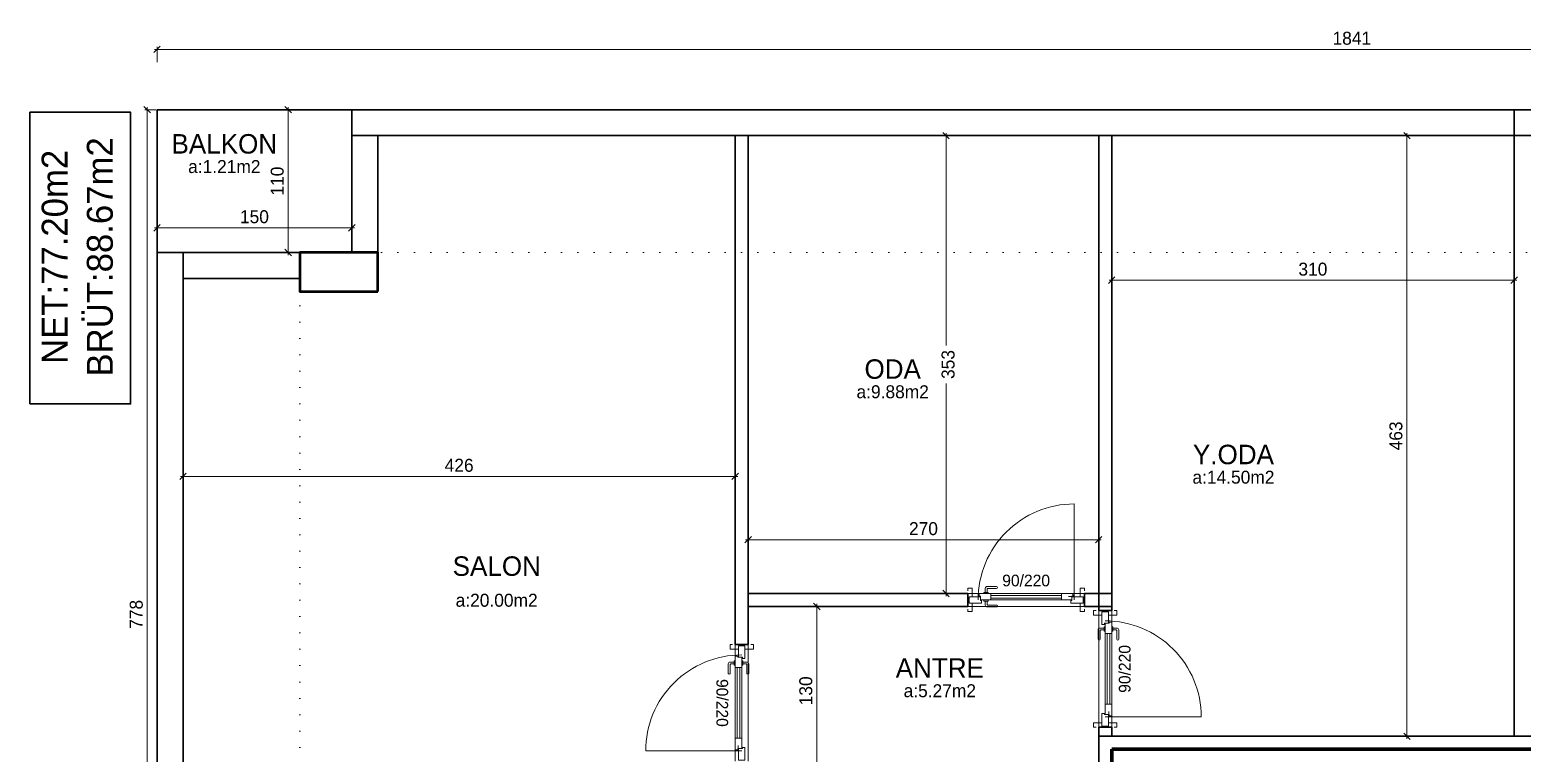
# Model space of a CAD drawing. Header units: centimetres. Extents: x 562865 to 1310255, y -148070 to 32737.
# Drawn here: x 586660 to 587810, y -12259 to -11702 of the extents above; entities that cross this region are included whole.
import ezdxf
from ezdxf.enums import TextEntityAlignment as Align

# ---------------------------------------------------------------- set-up
doc = ezdxf.new("R2010")
doc.units = ezdxf.units.CM
doc.header["$LTSCALE"] = 2.5
doc.linetypes.add('DOT', pattern=[0.25, 0, -0.25])
doc.layers.get('0').update_dxf_attribs({"color": 86})
for name, color, linetype, lineweight in [('ADAKENARI', 18, 'Continuous', 5), ('DUVAR', 4, 'Continuous', 30), ('duvar-kesim', 7, 'Continuous', 0), ('GÖRÜNÜŞLER', 96, 'Continuous', 25), ('iç ölçü', 106, 'Continuous', 18), ('kapi', 9, 'Continuous', 0), ('kolon', 1, 'Continuous', 53)]:
    doc.layers.add(name, color=color, linetype=linetype, lineweight=lineweight)
for name, color, linetype in [('alan', 7, 'Continuous'), ('kapi-yazi', 7, 'Continuous'), ('mahal', 7, 'Continuous')]:
    doc.layers.add(name, color=color, linetype=linetype)
doc.styles.add('PINAR', font='comic.ttf')
doc.dimstyles.new('TEMİZ ÖLÇÜ', dxfattribs={"dimtxt": 10, "dimasz": 5, "dimexe": 1.8, "dimexo": 0.625, "dimgap": 3, "dimtad": 1, "dimdec": 0, "dimrnd": 0.5, "dimzin": 1, "dimdsep": 46, "dimtxsty": 'PINAR', "dimblk": 'OBLIQUE', "dimcen": 0.9, "dimdle": 2, "dimclrd": 256, "dimclre": 256, "dimclrt": 7, "dimadec": 0, "dimazin": 0, "dimtfac": 1, "dimtdec": 0, "dimtofl": 0, "dimtmove": 2, "dimatfit": 2, "dimfxl": 10, "dimfxlon": 1, "dimlwd": -1, "dimlwe": -1, "dimarcsym": 0})

# ---------------------------------------------------------------- blocks, each defined once
blk = doc.blocks.new('_Oblique')
at = {"color": 0, "linetype": 'ByBlock', "lineweight": -2}
blk.add_line((-0.5, -0.5), (0.5, 0.5), dxfattribs=at)
blk = doc.blocks.new('*D853')
at = {"layer": 'Defpoints', "color": 0}
for p in [(586778.4, -12019.8), (587203.8, -12029.8), (587203.8, -12046.1)]:
    blk.add_point(p, dxfattribs=at)
at = {"layer": 'iç ölçü'}
for p, q in [((586778.4, -12036.1), (586778.4, -12047.9)), ((587203.8, -12036.1), (587203.8, -12047.9)), ((586776.4, -12046.1), (587205.8, -12046.1))]:
    blk.add_line(p, q, dxfattribs=at)
at = {"layer": 'iç ölçü', "linetype": 'ByBlock', "xscale": 5, "yscale": 5, "zscale": 5, "rotation": 180}
blk.add_blockref('_Oblique', (586778.4, -12046.1), dxfattribs=at)
at = {"layer": 'iç ölçü', "linetype": 'ByBlock', "xscale": 5, "yscale": 5, "zscale": 5}
blk.add_blockref('_Oblique', (587203.8, -12046.1), dxfattribs=at)
at = {"layer": 'iç ölçü', "color": 7, "insert": (586991.1, -12037.6), "char_height": 10, "attachment_point": 5, "style": 'PINAR'}
blk.add_mtext('426', dxfattribs=at)
blk = doc.blocks.new('WRSETHSRTH')
at = {"layer": 'ADAKENARI', "color": 2, "linetype": 'DOT', "ltscale": 20}
blk.add_lwpolyline([(588489.1, -15266.7), (588489.1, -15824.5), (586868.4, -15824.5), (586868.4, -15266.7)], close=True, dxfattribs=at)
blk = doc.blocks.new('*D854')
at = {"layer": 'Defpoints', "color": 0}
for p in [(587213.8, -12082.8), (587483.8, -12086.5), (587483.8, -12094.9)]:
    blk.add_point(p, dxfattribs=at)
at = {"layer": 'iç ölçü'}
for p, q in [((587213.8, -12084.9), (587213.8, -12096.7)), ((587483.8, -12087.1), (587483.8, -12096.7)), ((587211.8, -12094.9), (587485.8, -12094.9))]:
    blk.add_line(p, q, dxfattribs=at)
at = {"layer": 'iç ölçü', "linetype": 'ByBlock', "xscale": 5, "yscale": 5, "zscale": 5, "rotation": 180}
blk.add_blockref('_Oblique', (587213.8, -12094.9), dxfattribs=at)
at = {"layer": 'iç ölçü', "linetype": 'ByBlock', "xscale": 5, "yscale": 5, "zscale": 5}
blk.add_blockref('_Oblique', (587483.8, -12094.9), dxfattribs=at)
at = {"layer": 'iç ölçü', "color": 7, "insert": (587348.8, -12086.4), "char_height": 10, "attachment_point": 5, "style": 'PINAR'}
blk.add_mtext('270', dxfattribs=at)
blk = doc.blocks.new('*D855')
at = {"layer": 'Defpoints', "color": 0}
for p in [(587366.2, -11783.6), (587374, -11783.6), (587374, -12136.3)]:
    blk.add_point(p, dxfattribs=at)
at = {"layer": 'iç ölçü'}
for p, q in [((587373.4, -11783.6), (587364.4, -11783.6)), ((587366.2, -11781.6), (587366.2, -11945.3)), ((587366.2, -12138.3), (587366.2, -11974.5)), ((587373.4, -12136.3), (587364.4, -12136.3))]:
    blk.add_line(p, q, dxfattribs=at)
at = {"layer": 'iç ölçü', "linetype": 'ByBlock', "xscale": 5, "yscale": 5, "zscale": 5}
for p, rotation in [((587366.2, -11783.6), 90), ((587366.2, -12136.3), 270)]:
    blk.add_blockref('_Oblique', p, dxfattribs=dict(at, rotation=rotation))
at = {"layer": 'iç ölçü', "color": 7, "insert": (587367.8, -11959.9), "char_height": 10, "attachment_point": 5, "rotation": 90, "style": 'PINAR'}
blk.add_mtext('353', dxfattribs=at)
blk = doc.blocks.new('*D858')
at = {"layer": 'Defpoints', "color": 0}
for p in [(587803.8, -11894.9), (587493.8, -11939.8), (587803.8, -11939.8)]:
    blk.add_point(p, dxfattribs=at)
at = {"layer": 'iç ölçü'}
for p, q in [((587491.8, -11894.9), (587805.8, -11894.9)), ((587493.8, -11904.9), (587493.8, -11893.1)), ((587803.8, -11904.9), (587803.8, -11893.1))]:
    blk.add_line(p, q, dxfattribs=at)
at = {"layer": 'iç ölçü', "linetype": 'ByBlock', "xscale": 5, "yscale": 5, "zscale": 5, "rotation": 180}
blk.add_blockref('_Oblique', (587493.8, -11894.9), dxfattribs=at)
at = {"layer": 'iç ölçü', "linetype": 'ByBlock', "xscale": 5, "yscale": 5, "zscale": 5}
blk.add_blockref('_Oblique', (587803.8, -11894.9), dxfattribs=at)
at = {"layer": 'iç ölçü', "color": 7, "insert": (587648.8, -11886.5), "char_height": 10, "attachment_point": 5, "style": 'PINAR'}
blk.add_mtext('310', dxfattribs=at)
blk = doc.blocks.new('*D832')
at = {"layer": 'Defpoints', "color": 0}
for p in [(587738.2, -11783.6), (587721.3, -12246.3), (587752.2, -12246.3)]:
    blk.add_point(p, dxfattribs=at)
at = {"layer": 'iç ölçü'}
for p, q in [((587731.3, -11783.6), (587719.5, -11783.6)), ((587721.3, -11781.6), (587721.3, -12248.3)), ((587731.3, -12246.3), (587719.5, -12246.3))]:
    blk.add_line(p, q, dxfattribs=at)
at = {"layer": 'iç ölçü', "linetype": 'ByBlock', "xscale": 5, "yscale": 5, "zscale": 5}
for p, rotation in [((587721.3, -11783.6), 90), ((587721.3, -12246.3), 270)]:
    blk.add_blockref('_Oblique', p, dxfattribs=dict(at, rotation=rotation))
at = {"layer": 'iç ölçü', "color": 7, "insert": (587712.8, -12014.9), "char_height": 10, "attachment_point": 5, "rotation": 90, "style": 'PINAR'}
blk.add_mtext('463', dxfattribs=at)
blk = doc.blocks.new('*D833')
at = {"layer": 'Defpoints', "color": 0}
for p in [(587266.6, -12146.3), (587291, -12146.3), (587298.1, -12276.3)]:
    blk.add_point(p, dxfattribs=at)
at = {"layer": 'iç ölçü'}
for p, q in [((587276.6, -12146.3), (587264.8, -12146.3)), ((587266.6, -12278.3), (587266.6, -12144.3)), ((587276.6, -12276.3), (587264.8, -12276.3))]:
    blk.add_line(p, q, dxfattribs=at)
at = {"layer": 'iç ölçü', "linetype": 'ByBlock', "xscale": 5, "yscale": 5, "zscale": 5}
for p, rotation in [((587266.6, -12146.3), 90), ((587266.6, -12276.3), 270)]:
    blk.add_blockref('_Oblique', p, dxfattribs=dict(at, rotation=rotation))
at = {"layer": 'iç ölçü', "color": 7, "insert": (587258.2, -12211.3), "char_height": 10, "attachment_point": 5, "rotation": 90, "style": 'PINAR'}
blk.add_mtext('130', dxfattribs=at)
blk = doc.blocks.new('fm-door1')
at = {"linetype": 'Continuous'}
for p, q in [((0, 25), (0, -25)), ((100, 25), (0, 25)), ((80, 32), (80, 0)), ((84, 28), (128, 28)), ((90, 50), (910, 50)), ((90, 50), (90, 30)), ((100, 30), (90, 30)), ((100, 30), (100, -5)), ((100, 30), (100, -5)), ((100, 0), (900, 0)), ((190, 50), (190, 0)), ((810, 50), (810, 0)), ((910, 30), (900, 30)), ((900, 30), (900, -5)), ((900, 25), (1000, 25)), ((910, 50), (910, 30)), ((1000, 25), (1000, -25)), ((110, -25), (0, -25)), ((100, -5), (110, -5)), ((110, -5), (100, -5)), ((110, -5), (110, -25)), ((110, -25), (110, -5)), ((890, -25), (890, -5)), ((890, -5), (900, -5)), ((890, -25), (1000, -25))]:
    blk.add_line(p, q, dxfattribs=at)
at = {"color": 8, "linetype": 'Continuous'}
for p, q in [((190, 35), (810, 35)), ((190, 15), (810, 15))]:
    blk.add_line(p, q, dxfattribs=at)
at = {"linetype": 'Continuous'}
for points in [[(858, 58), (858, 89, 0.414214), (842, 104), (759, 104, 1), (759, 89), (835, 89, -0.414214), (842, 81), (842, 58)], [(858, -8), (858, -39, -0.414214), (842, -54), (759, -54, -1), (759, -39), (835, -39, 0.414214), (842, -31), (842, -8)]]:
    blk.add_lwpolyline(points, format="xyb", dxfattribs=at)
for points in [[(869, 50), (869, 58), (831, 58), (831, 50)], [(869, 0), (869, -8), (831, -8), (831, 0)]]:
    blk.add_lwpolyline(points, dxfattribs=at)
blk.add_circle((84, 32), 4.26, dxfattribs=at)
blk = doc.blocks.new('*D919')
at = {"layer": 'Defpoints', "color": 0}
for p in [(586799.2, -11763.6), (586813.4, -11873.6), (586859.4, -11873.6)]:
    blk.add_point(p, dxfattribs=at)
at = {"layer": 'iç ölçü'}
for p, q in [((586849.4, -11763.6), (586861.2, -11763.6)), ((586859.4, -11761.6), (586859.4, -11875.6)), ((586849.4, -11873.6), (586861.2, -11873.6))]:
    blk.add_line(p, q, dxfattribs=at)
at = {"layer": 'iç ölçü', "linetype": 'ByBlock', "xscale": 5, "yscale": 5, "zscale": 5}
for p, rotation in [((586859.4, -11763.6), 90), ((586859.4, -11873.6), 270)]:
    blk.add_blockref('_Oblique', p, dxfattribs=dict(at, rotation=rotation))
at = {"layer": 'iç ölçü', "color": 7, "insert": (586851, -11818.6), "char_height": 10, "attachment_point": 5, "rotation": 90, "style": 'PINAR'}
blk.add_mtext('110', dxfattribs=at)
blk = doc.blocks.new('*D920')
at = {"layer": 'Defpoints', "color": 0}
for p in [(586758.4, -11842.8), (586908.4, -11842.8), (586758.4, -11854.6)]:
    blk.add_point(p, dxfattribs=at)
at = {"layer": 'iç ölçü'}
for p, q in [((586758.4, -11844.6), (586758.4, -11856.4)), ((586908.4, -11844.6), (586908.4, -11856.4)), ((586910.4, -11854.6), (586756.4, -11854.6))]:
    blk.add_line(p, q, dxfattribs=at)
at = {"layer": 'iç ölçü', "linetype": 'ByBlock', "xscale": 5, "yscale": 5, "zscale": 5, "rotation": 180}
blk.add_blockref('_Oblique', (586758.4, -11854.6), dxfattribs=at)
at = {"layer": 'iç ölçü', "linetype": 'ByBlock', "xscale": 5, "yscale": 5, "zscale": 5}
blk.add_blockref('_Oblique', (586908.4, -11854.6), dxfattribs=at)
at = {"layer": 'iç ölçü', "color": 7, "insert": (586833.4, -11846.1), "char_height": 10, "attachment_point": 5, "style": 'PINAR'}
blk.add_mtext('150', dxfattribs=at)
blk = doc.blocks.new('*D931')
at = {"layer": 'Defpoints', "color": 0}
for p in [(588599.1, -11717.1), (586758.4, -11763.6), (588599.1, -11763.6)]:
    blk.add_point(p, dxfattribs=at)
at = {"layer": 'iç ölçü'}
for p, q in [((586756.4, -11717.1), (588601.1, -11717.1)), ((586758.4, -11727.1), (586758.4, -11715.3)), ((588599.1, -11727.1), (588599.1, -11715.3))]:
    blk.add_line(p, q, dxfattribs=at)
at = {"layer": 'iç ölçü', "linetype": 'ByBlock', "xscale": 5, "yscale": 5, "zscale": 5, "rotation": 180}
blk.add_blockref('_Oblique', (586758.4, -11717.1), dxfattribs=at)
at = {"layer": 'iç ölçü', "linetype": 'ByBlock', "xscale": 5, "yscale": 5, "zscale": 5}
blk.add_blockref('_Oblique', (588599.1, -11717.1), dxfattribs=at)
at = {"layer": 'iç ölçü', "color": 7, "lineweight": 120, "insert": (587678.8, -11708.6), "char_height": 10, "attachment_point": 5, "style": 'PINAR'}
blk.add_mtext('1841', dxfattribs=at)
blk = doc.blocks.new('*D933')
at = {"layer": 'Defpoints', "color": 0}
for p in [(586750.8, -11763.6), (586758.4, -11763.6), (586758.4, -12541.3)]:
    blk.add_point(p, dxfattribs=at)
at = {"layer": 'iç ölçü'}
for p, q in [((586757.8, -11763.6), (586749, -11763.6)), ((586750.8, -12543.3), (586750.8, -11761.6)), ((586757.8, -12541.3), (586749, -12541.3))]:
    blk.add_line(p, q, dxfattribs=at)
at = {"layer": 'iç ölçü', "linetype": 'ByBlock', "xscale": 5, "yscale": 5, "zscale": 5}
for p, rotation in [((586750.8, -11763.6), 90), ((586750.8, -12541.3), 270)]:
    blk.add_blockref('_Oblique', p, dxfattribs=dict(at, rotation=rotation))
at = {"layer": 'iç ölçü', "color": 7, "lineweight": 120, "insert": (586742.4, -12152.4), "char_height": 10, "attachment_point": 5, "rotation": 90, "style": 'PINAR'}
blk.add_mtext('778', dxfattribs=at)

msp = doc.modelspace()

# ---------------------------------------------------------------- linework, layer by layer
at = {"layer": 'DUVAR'}
for p, q in [((588599.1, -11763.6), (586758.4, -11763.6)), ((586758.4, -11763.6), (586758.4, -12541.3)), ((586908.4, -11873.6), (586908.4, -11763.6)), ((587803.8, -12246.3), (587803.8, -11763.6)), ((588449.1, -11783.6), (586908.4, -11783.6)), ((586928.4, -11873.6), (586928.4, -11783.6)), ((587203.8, -12175.6), (587203.8, -11783.6)), ((587213.8, -12175.6), (587213.8, -11783.6)), ((587483.8, -12149.4), (587483.8, -11783.6)), ((587493.8, -12149.4), (587493.8, -11783.6)), ((586908.4, -11873.6), (586758.4, -11873.6)), ((586778.4, -11873.6), (586778.4, -12276.3)), ((586868.4, -11893.6), (586778.4, -11893.6)), ((587213.8, -12136.3), (587382.9, -12136.3)), ((587382.9, -12146.3), (587382.9, -12136.3)), ((587472.9, -12136.3), (587493.8, -12136.3)), ((587472.9, -12146.3), (587472.9, -12136.3)), ((587213.8, -12146.3), (587382.9, -12146.3)), ((587472.9, -12146.3), (587493.8, -12146.3)), ((587483.8, -12149.4), (587493.8, -12149.4)), ((587213.8, -12175.6), (587203.8, -12175.6)), ((587483.8, -12256.3), (587483.8, -12239.4)), ((587483.8, -12239.4), (587493.8, -12239.4)), ((587493.8, -12246.3), (587493.8, -12239.4)), ((587483.8, -12246.3), (587873.8, -12246.3)), ((587483.8, -12280.8), (587483.8, -12246.3)), ((587483.8, -12256.3), (587483.8, -12256.3))]:
    msp.add_line(p, q, dxfattribs=at)
at = {"layer": 'duvar-kesim'}
for p, q in [((587472.9, -12136.3), (587382.9, -12136.3)), ((587472.9, -12146.3), (587382.9, -12146.3)), ((587483.8, -12239.4), (587483.8, -12149.4)), ((587493.8, -12239.4), (587493.8, -12149.4)), ((587203.8, -12265.6), (587203.8, -12175.6)), ((587213.8, -12265.6), (587213.8, -12175.6))]:
    msp.add_line(p, q, dxfattribs=at)
at = {"layer": 'GÖRÜNÜŞLER', "lineweight": 30}
msp.add_lwpolyline([(586660.4, -11990.2), (586660.4, -11765.6), (586738, -11765.6), (586738, -11990.2)], close=True, dxfattribs=at)
at = {"layer": 'kapi'}
for points in [[(587464.9, -12141.3), (587464.9, -12067.3, 0.414214), (587390.9, -12141.3, 0.414214)], [(587488.8, -12231.4), (587562.8, -12231.4, 0.414214), (587488.8, -12157.4, 0.414214)], [(587208.8, -12257.6), (587134.8, -12257.6, -0.414214), (587208.8, -12183.6, -0.414214)]]:
    msp.add_lwpolyline(points, format="xyb", dxfattribs=at)
for points in [[(587382.9, -12134.3), (587382.9, -12132.3), (587386.4, -12132.3), (587386.4, -12138.8)], [(587472.9, -12134.3), (587472.9, -12132.3), (587469.4, -12132.3), (587469.4, -12138.8)], [(587382.9, -12148.3), (587382.9, -12150.3), (587386.4, -12150.3), (587386.4, -12143.8)], [(587472.9, -12148.3), (587472.9, -12150.3), (587469.4, -12150.3), (587469.4, -12143.8)], [(587481.8, -12149.4), (587479.8, -12149.4), (587479.8, -12152.9), (587486.3, -12152.9)], [(587495.8, -12149.4), (587497.8, -12149.4), (587497.8, -12152.9), (587491.3, -12152.9)], [(587201.8, -12175.6), (587199.8, -12175.6), (587199.8, -12179.1), (587206.3, -12179.1)], [(587215.8, -12175.6), (587217.8, -12175.6), (587217.8, -12179.1), (587211.3, -12179.1)], [(587481.8, -12239.4), (587479.8, -12239.4), (587479.8, -12235.9), (587486.3, -12235.9)], [(587495.8, -12239.4), (587497.8, -12239.4), (587497.8, -12235.9), (587491.3, -12235.9)]]:
    msp.add_lwpolyline(points, dxfattribs=at)
at = {"layer": 'kolon'}
msp.add_lwpolyline([(586928.4, -11903.6), (586928.4, -11873.6), (586868.4, -11873.6), (586868.4, -11903.6)], close=True, dxfattribs=at)
at = {"layer": 'kolon', "color": 6, "lineweight": 120}
msp.add_lwpolyline([(587493.8, -12256.3), (587863.8, -12256.3), (587863.8, -13501.3), (587493.8, -13501.3)], close=True, dxfattribs=at)

# ---------------------------------------------------------------- block references
at = {"layer": 'iç ölçü'}
msp.add_blockref('WRSETHSRTH', (0, 3393.2), dxfattribs=at)
at = {"layer": 'kapi', "zscale": 0.08800000000000001}
for p, xscale, yscale, rotation in [((587471.9, -12141.3), 0.08800000000000001, -0.09999999999990905, 180), ((587488.8, -12238.4), 0.08800000000019281, -0.09999999999990905, 90), ((587208.8, -12264.6), 0.08800000000019281, 0.09999999999990905, 90.00000000007411)]:
    msp.add_blockref('fm-door1', p, dxfattribs=dict(at, xscale=xscale, yscale=yscale, rotation=rotation))

# ---------------------------------------------------------------- texts
at = {"layer": 'alan', "lineweight": 90, "style": 'PINAR'}
for s, p in [('BRÜT:88.67m2', (586724.3, -11877)), ('NET:77.20m2', (586689.5, -11877))]:
    msp.add_text(s, height=20, rotation=90, dxfattribs=at).set_placement(p, align=Align.CENTER)
at = {"layer": 'alan', "style": 'PINAR'}
for s, p in [('a:1.21m2', (586810.2, -11812.4)), ('a:9.88m2', (587325.1, -11985.9)), ('a:14.50m2', (587587.6, -12051.7)), ('a:20.00m2', (587020, -12146.5)), ('a:5.27m2', (587361.4, -12216.2))]:
    msp.add_text(s, height=10, dxfattribs=at).set_placement(p, align=Align.CENTER)
at = {"layer": 'kapi-yazi', "style": 'PINAR'}
for rotation, p in [(0, (587427.9, -12126.3)), (90, (587503.8, -12194.4)), (270, (587193.8, -12220.6))]:
    msp.add_text('90/220', height=9, rotation=rotation, dxfattribs=at).set_placement(p, align=Align.MIDDLE_CENTER)
at = {"layer": 'mahal', "style": 'PINAR'}
for s, p in [('BALKON', (586810.2, -11797.4)), ('ODA', (587325.1, -11970.9)), ('Y.ODA', (587587.6, -12036.7)), ('SALON', (587020.1, -12122.7)), ('ANTRE', (587361.4, -12201.2))]:
    msp.add_text(s, height=15, dxfattribs=at).set_placement(p, align=Align.CENTER)

# ---------------------------------------------------------------- dimensions: what is measured, and where the dimension line sits
at = {"layer": 'iç ölçü', "color": 6, "lineweight": 120}
dim = msp.add_linear_dim(base=(588599.1, -11717.1), p1=(586758.4, -11763.6), p2=(588599.1, -11763.6), dimstyle='TEMİZ ÖLÇÜ', override={"dimarcsym": 1}, dxfattribs=at)
dim.commit()
dim.dimension.update_dxf_attribs({"geometry": '*D931', "text_midpoint": (587678.8, -11708.6)})
dim = msp.add_linear_dim(base=(586750.8, -11763.6), p1=(586758.4, -12541.3), p2=(586758.4, -11763.6), angle=90, dimstyle='TEMİZ ÖLÇÜ', override={"dimarcsym": 1}, dxfattribs=at)
dim.commit()
dim.dimension.update_dxf_attribs({"geometry": '*D933', "text_midpoint": (586742.4, -12152.4)})
at = {"layer": 'iç ölçü'}
for base, p1, p2, picture, middle in [((586859.4, -11873.6), (586799.2, -11763.6), (586813.4, -11873.6), '*D919', (586851, -11818.6)), ((587721.3, -12246.3), (587738.2, -11783.6), (587752.2, -12246.3), '*D832', (587712.8, -12014.9)), ((587266.6, -12146.3), (587298.1, -12276.3), (587291, -12146.3), '*D833', (587258.2, -12211.3))]:
    dim = msp.add_linear_dim(base=base, p1=p1, p2=p2, angle=90, dimstyle='TEMİZ ÖLÇÜ', override={"dimarcsym": 1}, dxfattribs=at)
    dim.commit()
    dim.dimension.update_dxf_attribs({"geometry": picture, "text_midpoint": middle})
dim = msp.add_linear_dim(base=(587366.2, -11783.6), p1=(587374, -12136.3), p2=(587374, -11783.6), angle=90, dimstyle='TEMİZ ÖLÇÜ', override={"dimarcsym": 1}, dxfattribs=at)
dim.commit()
dim.dimension.update_dxf_attribs({"geometry": '*D855', "text_midpoint": (587367.8, -11959.9), "dimtype": 160})
for base, p1, p2, picture, middle in [((586758.4, -11854.6), (586908.4, -11842.8), (586758.4, -11842.8), '*D920', (586833.4, -11846.1)), ((587803.8, -11894.9), (587493.8, -11939.8), (587803.8, -11939.8), '*D858', (587648.8, -11886.5)), ((587203.8, -12046.1), (586778.4, -12019.8), (587203.8, -12029.8), '*D853', (586991.1, -12037.6)), ((587483.8, -12094.9), (587213.8, -12082.8), (587483.8, -12086.5), '*D854', (587348.8, -12086.4))]:
    dim = msp.add_linear_dim(base=base, p1=p1, p2=p2, dimstyle='TEMİZ ÖLÇÜ', override={"dimarcsym": 1}, dxfattribs=at)
    dim.commit()
    dim.dimension.update_dxf_attribs({"geometry": picture, "text_midpoint": middle})

doc.saveas('drawing.dxf')
